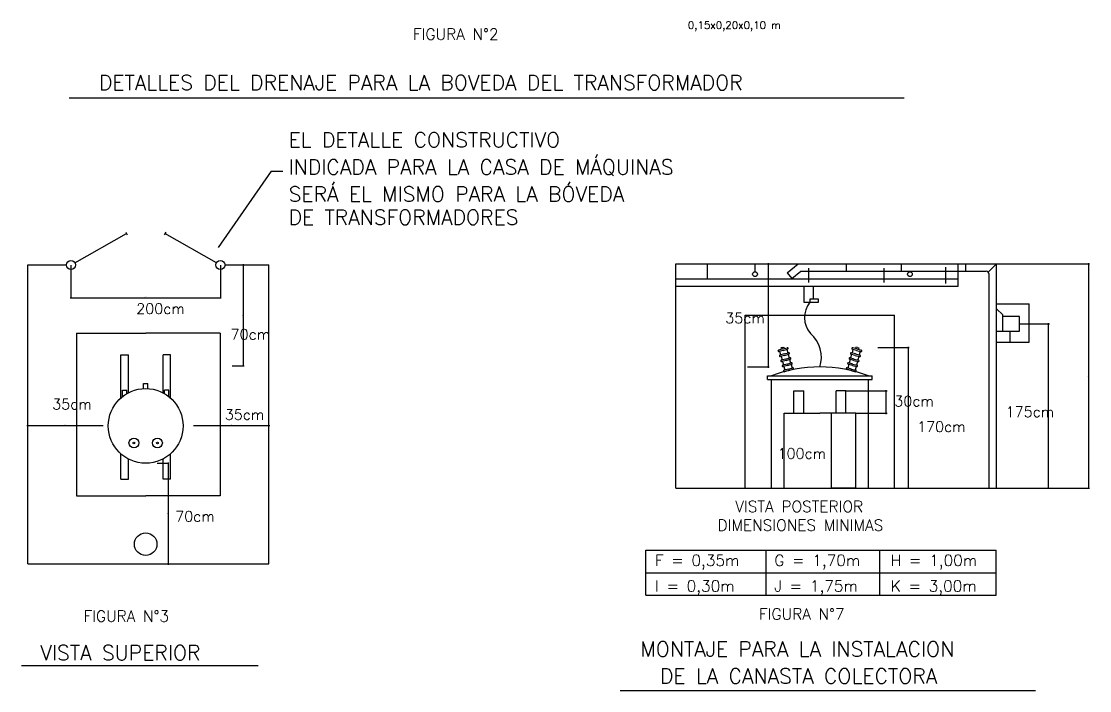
# Model space of a CAD drawing. Extents: x 268 to 383, y 668 to 793.
# Drawn here: x 301.82 to 330.41, y 670.85 to 688.76 of the extents above; entities that cross this region are included whole.
import ezdxf

# ---------------------------------------------------------------- set-up
doc = ezdxf.new("R2010")
doc.units = 0
doc.header["$LTSCALE"] = 0.5
doc.header["$MEASUREMENT"] = 0
doc.layers.get('0').update_dxf_attribs({"linetype": 'CONTINUOUS'})
doc.layers.get('DEFPOINTS').update_dxf_attribs({"linetype": 'CONTINUOUS'})
for name, color, linetype in [('2', 1, 'CONTINUOUS'), ('P02', 1, 'CONTINUOUS'), ('P04', 7, 'CONTINUOUS'), ('P05', 7, 'CONTINUOUS'), ('P06', 7, 'CONTINUOUS'), ('UNIFILAR', 1, 'CONTINUOUS')]:
    doc.layers.add(name, color=color, linetype=linetype)
doc.styles.add('STYLE2', font='romans.shx')
doc.dimstyles.new('1-10', dxfattribs={"dimscale": 0.111, "dimtxt": 0.18, "dimasz": 0.18, "dimexe": 0.18, "dimexo": 0.0625, "dimgap": 0.09, "dimtad": 1, "dimzin": 4, "dimdsep": 46, "dimtxsty": 'Standard', "dimblk1": 'ARCHTICK', "dimblk2": 'ARCHTICK', "dimsah": 1, "dimcen": 0.09, "dimdle": 0.18, "dimclrd": 6, "dimclre": 6, "dimclrt": 1, "dimadec": 0, "dimazin": 0, "dimtfac": 1, "dimtofl": 0, "dimtmove": 0, "dimatfit": 3, "dimldrblk": 'ARCHTICK', "dimfxl": 0, "dimtolj": 1, "dimtzin": 4, "dimarcsym": 0})

# ---------------------------------------------------------------- blocks, each defined once
blk = doc.blocks.new('_ARCHTICK')
at = {"color": 0, "linetype": 'ByBlock', "const_width": 0.15}
blk.add_lwpolyline([(-0.5, -0.5), (0.5, 0.5)], dxfattribs=at)
blk = doc.blocks.new('*D58')
at = {"layer": 'DEFPOINTS', "color": 0}
for p in [(303.149, 682.239), (307.149, 682.239), (307.149, 681.36)]:
    blk.add_point(p, dxfattribs=at)
at = {"layer": 'P02', "color": 6, "lineweight": -2}
for p, q in [((303.149, 682.232), (303.149, 681.34)), ((307.149, 682.232), (307.149, 681.34)), ((303.129, 681.36), (307.169, 681.36))]:
    blk.add_line(p, q, dxfattribs=at)
at = {"layer": 'P02', "color": 6, "lineweight": -2, "xscale": 0.01998, "yscale": 0.01998, "zscale": 0.01998, "rotation": 180}
blk.add_blockref('_ARCHTICK', (303.149, 681.36), dxfattribs=at)
at = {"layer": 'P02', "color": 6, "lineweight": -2, "xscale": 0.01998, "yscale": 0.01998, "zscale": 0.01998}
blk.add_blockref('_ARCHTICK', (307.149, 681.36), dxfattribs=at)
at = {"layer": 'P02', "color": 1, "insert": (305.149, 681.382), "char_height": 0.02, "attachment_point": 5}
blk.add_mtext('\\A1;2,00', dxfattribs=at)
blk = doc.blocks.new('*D59')
at = {"layer": 'DEFPOINTS', "color": 0}
for p in [(305.45, 676.934), (305.45, 674.239), (305.75, 674.239)]:
    blk.add_point(p, dxfattribs=at)
at = {"layer": 'P02', "color": 6, "lineweight": -2}
for p, q in [((305.457, 676.934), (305.77, 676.934)), ((305.75, 676.954), (305.75, 674.219)), ((305.457, 674.239), (305.77, 674.239))]:
    blk.add_line(p, q, dxfattribs=at)
at = {"layer": 'P02', "color": 6, "lineweight": -2, "xscale": 0.01998, "yscale": 0.01998, "zscale": 0.01998}
for p, rotation in [((305.75, 676.934), 90), ((305.75, 674.239), 270)]:
    blk.add_blockref('_ARCHTICK', p, dxfattribs=dict(at, rotation=rotation))
at = {"layer": 'P02', "color": 1, "insert": (305.73, 675.586), "char_height": 0.02, "attachment_point": 5, "rotation": 90}
blk.add_mtext('\\A1;B', dxfattribs=at)
blk = doc.blocks.new('*D60')
at = {"layer": 'DEFPOINTS', "color": 0}
for p in [(301.992, 677.934), (301.992, 677.934), (303.99, 677.934)]:
    blk.add_point(p, dxfattribs=at)
at = {"layer": 'P02', "color": 6, "lineweight": -2}
for p, q in [((304.01, 677.934), (301.972, 677.934)), ((301.992, 677.941), (301.992, 677.954)), ((303.99, 677.941), (303.99, 677.954))]:
    blk.add_line(p, q, dxfattribs=at)
at = {"layer": 'P02', "color": 6, "lineweight": -2, "xscale": 0.01998, "yscale": 0.01998, "zscale": 0.01998, "rotation": 180}
blk.add_blockref('_ARCHTICK', (301.992, 677.934), dxfattribs=at)
at = {"layer": 'P02', "color": 6, "lineweight": -2, "xscale": 0.01998, "yscale": 0.01998, "zscale": 0.01998}
blk.add_blockref('_ARCHTICK', (303.99, 677.934), dxfattribs=at)
at = {"layer": 'P02', "color": 1, "insert": (302.991, 677.954), "char_height": 0.02, "attachment_point": 5}
blk.add_mtext('\\A1;C', dxfattribs=at)
blk = doc.blocks.new('*D61')
at = {"layer": 'DEFPOINTS', "color": 0}
for p in [(306.45, 677.934), (306.45, 677.934), (308.448, 677.934)]:
    blk.add_point(p, dxfattribs=at)
at = {"layer": 'P02', "color": 6, "lineweight": -2}
for p, q in [((308.468, 677.934), (306.43, 677.934)), ((306.45, 677.941), (306.45, 677.954)), ((308.448, 677.941), (308.448, 677.954))]:
    blk.add_line(p, q, dxfattribs=at)
at = {"layer": 'P02', "color": 6, "lineweight": -2, "xscale": 0.01998, "yscale": 0.01998, "zscale": 0.01998, "rotation": 180}
blk.add_blockref('_ARCHTICK', (306.45, 677.934), dxfattribs=at)
at = {"layer": 'P02', "color": 6, "lineweight": -2, "xscale": 0.01998, "yscale": 0.01998, "zscale": 0.01998}
blk.add_blockref('_ARCHTICK', (308.448, 677.934), dxfattribs=at)
at = {"layer": 'P02', "color": 1, "insert": (307.449, 677.954), "char_height": 0.02, "attachment_point": 5}
blk.add_mtext('\\A1;C', dxfattribs=at)
blk = doc.blocks.new('*D62')
at = {"layer": 'DEFPOINTS', "color": 0}
for p in [(307.46, 682.239), (307.46, 679.543), (307.761, 679.543)]:
    blk.add_point(p, dxfattribs=at)
at = {"layer": 'P02', "color": 6, "lineweight": -2}
for p, q in [((307.467, 682.239), (307.781, 682.239)), ((307.761, 682.259), (307.761, 679.523)), ((307.467, 679.543), (307.781, 679.543))]:
    blk.add_line(p, q, dxfattribs=at)
at = {"layer": 'P02', "color": 6, "lineweight": -2, "xscale": 0.01998, "yscale": 0.01998, "zscale": 0.01998}
for p, rotation in [((307.761, 682.239), 90), ((307.761, 679.543), 270)]:
    blk.add_blockref('_ARCHTICK', p, dxfattribs=dict(at, rotation=rotation))
at = {"layer": 'P02', "color": 1, "insert": (307.741, 680.891), "char_height": 0.02, "attachment_point": 5, "rotation": 90}
blk.add_mtext('\\A1;B', dxfattribs=at)
blk = doc.blocks.new('*D63')
at = {"layer": 'DEFPOINTS', "color": 0}
for p in [(328.537, 680.665), (329.314, 680.665), (327.922, 676.271)]:
    blk.add_point(p, dxfattribs=at)
at = {"layer": 'P02', "color": 6, "lineweight": -2}
for p, q in [((328.544, 680.665), (329.334, 680.665)), ((329.314, 676.251), (329.314, 680.685)), ((327.929, 676.271), (329.334, 676.271))]:
    blk.add_line(p, q, dxfattribs=at)
at = {"layer": 'P02', "color": 6, "lineweight": -2, "xscale": 0.01998, "yscale": 0.01998, "zscale": 0.01998}
for p, rotation in [((329.314, 680.665), 90), ((329.314, 676.271), 270)]:
    blk.add_blockref('_ARCHTICK', p, dxfattribs=dict(at, rotation=rotation))
at = {"layer": 'P02', "color": 1, "insert": (329.294, 678.468), "char_height": 0.02, "attachment_point": 5, "rotation": 90}
blk.add_mtext('\\A1;J', dxfattribs=at)
blk = doc.blocks.new('*D64')
at = {"layer": 'DEFPOINTS', "color": 0}
for p in [(327.922, 682.271), (330.391, 682.271), (327.922, 676.271)]:
    blk.add_point(p, dxfattribs=at)
at = {"layer": 'P02', "color": 6, "lineweight": -2}
for p, q in [((327.929, 682.271), (330.411, 682.271)), ((330.391, 676.251), (330.391, 682.291)), ((327.929, 676.271), (330.411, 676.271))]:
    blk.add_line(p, q, dxfattribs=at)
at = {"layer": 'P02', "color": 6, "lineweight": -2, "xscale": 0.01998, "yscale": 0.01998, "zscale": 0.01998}
for p, rotation in [((330.391, 682.271), 90), ((330.391, 676.271), 270)]:
    blk.add_blockref('_ARCHTICK', p, dxfattribs=dict(at, rotation=rotation))
at = {"layer": 'P02', "color": 1, "insert": (330.371, 679.271), "char_height": 0.02, "attachment_point": 5, "rotation": 90}
blk.add_mtext('\\A1;K', dxfattribs=at)
blk = doc.blocks.new('*D65')
at = {"layer": 'DEFPOINTS', "color": 0}
for p in [(323.506, 678.271), (324.15, 678.271), (324.15, 676.271)]:
    blk.add_point(p, dxfattribs=at)
at = {"layer": 'P02', "color": 6, "lineweight": -2}
for p, q in [((324.143, 678.271), (323.486, 678.271)), ((323.506, 676.251), (323.506, 678.291)), ((324.143, 676.271), (323.486, 676.271))]:
    blk.add_line(p, q, dxfattribs=at)
at = {"layer": 'P02', "color": 6, "lineweight": -2, "xscale": 0.01998, "yscale": 0.01998, "zscale": 0.01998}
for p, rotation in [((323.506, 678.271), 90), ((323.506, 676.271), 270)]:
    blk.add_blockref('_ARCHTICK', p, dxfattribs=dict(at, rotation=rotation))
at = {"layer": 'P02', "color": 1, "insert": (323.486, 677.271), "char_height": 0.02, "attachment_point": 5, "rotation": 90}
blk.add_mtext('\\A1;H', dxfattribs=at)
blk = doc.blocks.new('*D66')
at = {"layer": 'DEFPOINTS', "color": 0}
for p in [(323.889, 678.871), (324.969, 678.871), (324.15, 678.271)]:
    blk.add_point(p, dxfattribs=at)
at = {"layer": 'P02', "color": 6, "lineweight": -2}
for p, q in [((323.896, 678.871), (324.989, 678.871)), ((324.969, 678.251), (324.969, 678.891)), ((324.157, 678.271), (324.989, 678.271))]:
    blk.add_line(p, q, dxfattribs=at)
at = {"layer": 'P02', "color": 6, "lineweight": -2, "xscale": 0.01998, "yscale": 0.01998, "zscale": 0.01998}
for p, rotation in [((324.969, 678.871), 90), ((324.969, 678.271), 270)]:
    blk.add_blockref('_ARCHTICK', p, dxfattribs=dict(at, rotation=rotation))
at = {"layer": 'P02', "color": 1, "insert": (324.949, 678.571), "char_height": 0.02, "attachment_point": 5, "rotation": 90}
blk.add_mtext('\\A1;I', dxfattribs=at)
blk = doc.blocks.new('*D67')
at = {"layer": 'DEFPOINTS', "color": 0}
for p in [(324.74, 680.027), (325.563, 680.027), (325.017, 676.271)]:
    blk.add_point(p, dxfattribs=at)
at = {"layer": 'P02', "color": 6, "lineweight": -2}
for p, q in [((324.747, 680.027), (325.583, 680.027)), ((325.563, 676.251), (325.563, 680.047)), ((325.024, 676.271), (325.583, 676.271))]:
    blk.add_line(p, q, dxfattribs=at)
at = {"layer": 'P02', "color": 6, "lineweight": -2, "xscale": 0.01998, "yscale": 0.01998, "zscale": 0.01998}
for p, rotation in [((325.563, 680.027), 90), ((325.563, 676.271), 270)]:
    blk.add_blockref('_ARCHTICK', p, dxfattribs=dict(at, rotation=rotation))
at = {"layer": 'P02', "color": 1, "insert": (325.543, 678.149), "char_height": 0.02, "attachment_point": 5, "rotation": 90}
blk.add_mtext('\\A1;G', dxfattribs=at)
blk = doc.blocks.new('*D68')
at = {"layer": 'DEFPOINTS', "color": 0}
for p in [(321.247, 682.271), (321.816, 682.271), (321.247, 679.511)]:
    blk.add_point(p, dxfattribs=at)
at = {"layer": 'P02', "color": 6, "lineweight": -2}
for p, q in [((321.254, 682.271), (321.836, 682.271)), ((321.816, 679.491), (321.816, 682.291)), ((321.254, 679.511), (321.836, 679.511))]:
    blk.add_line(p, q, dxfattribs=at)
at = {"layer": 'P02', "color": 6, "lineweight": -2, "xscale": 0.01998, "yscale": 0.01998, "zscale": 0.01998}
for p, rotation in [((321.816, 682.271), 90), ((321.816, 679.511), 270)]:
    blk.add_blockref('_ARCHTICK', p, dxfattribs=dict(at, rotation=rotation))
at = {"layer": 'P02', "color": 1, "insert": (321.796, 680.891), "char_height": 0.02, "attachment_point": 5, "rotation": 90}
blk.add_mtext('\\A1;F', dxfattribs=at)

msp = doc.modelspace()

# ---------------------------------------------------------------- linework, layer by layer
at = {"layer": '2', "color": 5}
for q in [(307.085, 682.703), (308.822, 684.75)]:
    msp.add_line((308.504, 684.75), q, dxfattribs=at)
at = {"layer": 'P02'}
for p, q in [((321.193, 676.271), (321.193, 680.896)), ((321.193, 680.896), (325.193, 680.896)), ((325.193, 676.271), (325.193, 680.896)), ((322.114, 679.929), (322.141, 679.832)), ((322.19, 680.032), (322.151, 680.021)), ((322.151, 680.021), (322.162, 679.983)), ((322.19, 680.032), (322.228, 680.043)), ((322.228, 680.043), (322.239, 680.004)), ((322.307, 679.982), (322.334, 679.886)), ((322.344, 679.847), (322.371, 679.751)), ((324.041, 679.847), (324.015, 679.751)), ((324.078, 679.982), (324.052, 679.886)), ((324.157, 680.043), (324.147, 680.004)), ((324.196, 680.032), (324.157, 680.043)), ((324.196, 680.032), (324.235, 680.021)), ((324.235, 680.021), (324.224, 679.983)), ((324.271, 679.929), (324.245, 679.832)), ((322.152, 679.794), (322.178, 679.697)), ((322.189, 679.659), (322.215, 679.563)), ((322.382, 679.712), (322.408, 679.616)), ((322.419, 679.577), (322.446, 679.481)), ((323.967, 679.577), (323.94, 679.481)), ((324.004, 679.712), (323.977, 679.616)), ((324.197, 679.659), (324.17, 679.563)), ((324.234, 679.794), (324.207, 679.697)), ((322.226, 679.524), (322.253, 679.428)), ((324.159, 679.524), (324.133, 679.428))]:
    msp.add_line(p, q, dxfattribs=at)
at = {"layer": 'P04'}
for p, q in [((321.456, 682.056), (321.456, 682.271)), ((326.56, 681.748), (326.56, 682.18)), ((327.922, 682.271), (327.696, 682.051)), ((322.766, 681.671), (322.766, 681.245)), ((323.022, 681.325), (323.022, 681.671)), ((322.926, 681.325), (322.926, 681.245)), ((323.158, 681.325), (322.926, 681.325)), ((323.158, 681.245), (323.158, 681.325)), ((322.766, 681.245), (323.158, 681.245)), ((303.297, 680.412), (303.297, 676.065)), ((303.297, 680.412), (305.149, 680.412)), ((307.143, 680.412), (305.149, 680.412)), ((307.143, 680.412), (307.143, 676.065)), ((322.2, 679.993), (322.085, 679.962)), ((322.211, 679.955), (322.096, 679.924)), ((322.237, 679.858), (322.122, 679.827)), ((322.2, 679.993), (322.315, 680.026)), ((322.211, 679.955), (322.326, 679.987)), ((322.237, 679.858), (322.352, 679.891)), ((322.248, 679.82), (322.363, 679.852)), ((324.137, 679.82), (324.023, 679.852)), ((324.148, 679.858), (324.033, 679.891)), ((324.175, 679.955), (324.06, 679.987)), ((324.185, 679.993), (324.07, 680.026)), ((324.148, 679.858), (324.263, 679.827)), ((324.175, 679.955), (324.29, 679.924)), ((324.185, 679.993), (324.301, 679.962)), ((304.485, 679.834), (304.685, 679.834)), ((304.485, 678.682), (304.485, 679.834)), ((304.685, 678.82), (304.685, 679.834)), ((305.613, 678.82), (305.613, 679.834)), ((305.813, 679.834), (305.613, 679.834)), ((305.813, 678.682), (305.813, 679.834)), ((322.248, 679.82), (322.133, 679.789)), ((322.275, 679.723), (322.159, 679.692)), ((322.285, 679.685), (322.17, 679.654)), ((322.312, 679.588), (322.197, 679.558)), ((322.275, 679.723), (322.39, 679.756)), ((322.285, 679.685), (322.4, 679.717)), ((322.312, 679.588), (322.427, 679.621)), ((322.323, 679.55), (322.437, 679.583)), ((324.063, 679.55), (323.948, 679.583)), ((324.073, 679.588), (323.959, 679.621)), ((324.1, 679.685), (323.985, 679.717)), ((324.111, 679.723), (323.996, 679.756)), ((324.073, 679.588), (324.189, 679.558)), ((324.1, 679.685), (324.215, 679.654)), ((324.111, 679.723), (324.226, 679.692)), ((324.137, 679.82), (324.253, 679.789)), ((321.793, 679.271), (324.593, 679.271)), ((321.793, 679.171), (321.793, 679.271)), ((322.323, 679.55), (322.207, 679.519)), ((322.349, 679.453), (322.234, 679.423)), ((322.36, 679.415), (322.245, 679.384)), ((322.349, 679.453), (322.464, 679.486)), ((322.36, 679.415), (322.475, 679.448)), ((324.025, 679.415), (323.911, 679.448)), ((324.036, 679.453), (323.921, 679.486)), ((324.025, 679.415), (324.141, 679.384)), ((324.036, 679.453), (324.151, 679.423)), ((324.063, 679.55), (324.178, 679.519)), ((324.593, 679.171), (324.593, 679.271)), ((305.089, 679.067), (305.209, 679.067)), ((305.089, 678.932), (305.089, 679.067)), ((305.209, 678.932), (305.209, 679.067)), ((321.793, 679.171), (324.593, 679.171)), ((321.893, 676.271), (321.893, 679.171)), ((324.493, 676.271), (324.493, 679.171)), ((304.525, 678.892), (304.645, 678.892)), ((304.525, 678.715), (304.525, 678.892)), ((304.645, 678.798), (304.645, 678.892)), ((305.653, 678.798), (305.653, 678.892)), ((305.773, 678.892), (305.653, 678.892)), ((305.773, 678.715), (305.773, 678.892)), ((304.485, 676.51), (304.485, 677.187)), ((304.685, 676.51), (304.685, 677.048)), ((305.613, 676.51), (305.613, 677.048)), ((305.813, 676.51), (305.813, 677.187)), ((304.485, 676.51), (304.685, 676.51)), ((305.813, 676.51), (305.613, 676.51)), ((303.297, 676.065), (305.149, 676.065)), ((307.143, 676.065), (305.149, 676.065))]:
    msp.add_line(p, q, dxfattribs=at)
for centre, radius, start, end in [((322.09, 679.943), 0.02, 105.4412, 285.4412), ((322.32, 680.007), 0.02, 285.4412, 105.4412), ((322.358, 679.872), 0.02, 285.4412, 105.4412), ((324.028, 679.872), 0.02, 74.5588, 254.5588), ((324.065, 680.007), 0.02, 74.5588, 254.5588), ((324.295, 679.943), 0.02, 254.5588, 74.5588), ((322.128, 679.808), 0.02, 105.4412, 285.4412), ((322.165, 679.673), 0.02, 105.4412, 285.4412), ((322.202, 679.538), 0.02, 105.4412, 285.4412), ((322.395, 679.737), 0.02, 285.4412, 105.4412), ((322.432, 679.602), 0.02, 285.4412, 105.4412), ((323.953, 679.602), 0.02, 74.5588, 254.5588), ((323.991, 679.737), 0.02, 74.5588, 254.5588), ((324.183, 679.538), 0.02, 254.5588, 74.5588), ((324.221, 679.673), 0.02, 254.5588, 74.5588), ((324.258, 679.808), 0.02, 254.5588, 74.5588), ((323.193, 675.871), 3.641, 69.0802, 110.9198), ((322.239, 679.403), 0.02, 105.4412, 285.4412), ((322.469, 679.467), 0.02, 285.4412, 105.4412), ((323.916, 679.467), 0.02, 74.5588, 254.5588), ((324.146, 679.403), 0.02, 254.5588, 74.5588)]:
    msp.add_arc(centre, radius, start, end, dxfattribs=at)
at = {"layer": 'P05'}
for p, q in [((320.181, 681.871), (320.181, 682.271)), ((322.898, 681.775), (322.898, 682.152)), ((323.906, 682.071), (323.906, 682.271)), ((324.913, 681.775), (324.913, 682.152)), ((325.379, 682.071), (325.379, 682.271)), ((327.099, 682.071), (327.099, 682.271)), ((327.922, 681.204), (328.791, 681.204)), ((328.089, 680.908), (327.922, 681.062)), ((328.791, 680.177), (328.791, 681.204)), ((328.089, 680.472), (328.089, 680.908)), ((328.537, 680.859), (328.089, 680.859)), ((328.537, 680.472), (328.537, 680.859)), ((327.922, 680.472), (328.537, 680.472)), ((328.28, 680.177), (328.28, 680.472)), ((327.922, 680.177), (328.791, 680.177)), ((322.497, 678.271), (322.497, 678.871)), ((322.497, 678.871), (322.758, 678.871)), ((322.758, 678.271), (322.758, 678.871)), ((323.889, 678.871), (323.628, 678.871)), ((323.628, 678.271), (323.628, 678.871)), ((323.889, 678.271), (323.889, 678.871)), ((322.236, 678.271), (323.193, 678.271)), ((322.236, 676.271), (322.236, 678.271)), ((324.15, 678.271), (323.193, 678.271)), ((324.15, 676.271), (324.15, 678.271)), ((318.533, 673.404), (318.533, 674.604)), ((318.533, 674.604), (327.907, 674.604)), ((321.755, 673.404), (321.755, 674.604)), ((324.792, 673.404), (324.792, 674.604)), ((327.907, 673.404), (327.907, 674.604)), ((318.533, 674.004), (327.907, 674.004)), ((318.533, 673.404), (327.907, 673.404))]:
    msp.add_line(p, q, dxfattribs=at)
for centre, radius in [((303.149, 682.239), 0.123), ((307.149, 682.239), 0.123), ((321.456, 681.993), 0.0637), ((325.602, 681.993), 0.0637), ((305.149, 677.934), 1), ((304.835, 677.476), 0.133), ((305.463, 677.476), 0.133), ((305.149, 674.768), 0.302)]:
    msp.add_circle(centre, radius, dxfattribs=at)
for centre, radius, start, end in [((323.433, 680.835), 0.652, 141.003, 221.1809), ((322.379, 679.766), 0.852, 342.0337, 48.6678)]:
    msp.add_arc(centre, radius, start, end, dxfattribs=at)
at = {"layer": 'P06'}
for p, q in [((303.101, 686.712), (325.449, 686.712)), ((303.256, 682.299), (304.634, 683.079)), ((304.614, 683.114), (304.653, 683.044)), ((305.684, 683.114), (305.644, 683.044)), ((307.042, 682.299), (305.664, 683.079)), ((301.992, 674.239), (301.992, 682.239)), ((301.992, 682.239), (303.026, 682.239)), ((307.272, 682.239), (308.448, 682.239)), ((308.448, 674.239), (308.448, 682.239)), ((319.339, 682.271), (327.922, 682.271)), ((319.339, 676.271), (319.339, 682.271)), ((322.318, 682.03), (322.613, 682.271)), ((326.888, 681.671), (326.888, 682.271)), ((327.922, 676.271), (327.922, 682.271)), ((319.339, 681.871), (326.888, 681.871)), ((322.318, 682.03), (322.445, 681.875)), ((322.445, 681.875), (322.684, 682.071)), ((322.684, 682.071), (327.642, 682.071)), ((327.722, 676.271), (327.722, 681.991)), ((319.339, 681.671), (326.888, 681.671)), ((319.339, 676.271), (327.922, 676.271)), ((301.992, 674.239), (308.448, 674.239)), ((301.822, 671.519), (308.155, 671.519)), ((317.85, 670.85), (328.965, 670.85))]:
    msp.add_line(p, q, dxfattribs=at)
for centre in [(304.835, 677.476), (305.463, 677.476)]:
    msp.add_circle(centre, 0.0238, dxfattribs=at)
msp.add_arc((327.642, 681.991), 0.08, 0, 90, dxfattribs=at)

# ---------------------------------------------------------------- texts
at = {"layer": 'P02', "style": 'STYLE2'}
msp.add_text('0,15x0,20x0,10 m', height=0.2, dxfattribs=at).set_placement((319.659, 688.558))
at = {"layer": 'P04', "style": 'STYLE2'}
for s, p in [('FIGURA N%%d2', (312.303, 688.265)), ('VISTA POSTERIOR', (320.929, 675.626)), ('DIMENSIONES MINIMAS', (320.454, 675.125)), ('F = 0,35m', (318.777, 674.186)), ('G = 1,70m', (321.972, 674.186)), ('H = 1,00m', (325.088, 674.186)), ('I = 0,30m', (318.777, 673.5)), ('J = 1,75m', (321.972, 673.5)), ('K = 3,00m', (325.088, 673.5)), ('FIGURA N%%d3', (303.485, 672.693)), ('FIGURA N%%d7', (321.563, 672.75))]:
    msp.add_text(s, height=0.3, dxfattribs=at).set_placement(p)
at = {"layer": 'P06', "style": 'STYLE2'}
for s, p in [('DETALLES DEL DRENAJE PARA LA BOVEDA DEL TRANSFORMADOR', (303.897, 686.921)), ('EL DETALLE CONSTRUCTIVO', (308.973, 685.388)), ('INDICADA PARA LA CASA DE MÁQUINAS', (308.973, 684.661)), ('SERÁ EL MISMO PARA LA BÓVEDA ', (308.973, 683.935)), ('DE TRANSFORMADORES', (308.973, 683.317)), ('MONTAJE PARA LA INSTALACION', (318.388, 671.762)), ('VISTA SUPERIOR', (302.33, 671.664)), ('DE LA CANASTA COLECTORA', (318.911, 671.041))]:
    msp.add_text(s, height=0.4, dxfattribs=at).set_placement(p)
at = {"layer": 'UNIFILAR', "color": 7, "style": 'STYLE2'}
for s, p in [('200cm', (304.897, 680.93)), ('35cm', (320.661, 680.679)), ('70cm', (307.423, 680.245)), ('30cm', (325.185, 678.455)), ('35cm', (302.649, 678.375)), ('175cm', (328.165, 678.168)), ('35cm', (307.267, 678.096)), ('170cm', (325.795, 677.773)), ('100cm', (322.061, 677.055)), ('70cm', (305.94, 675.374))]:
    msp.add_text(s, height=0.2804, dxfattribs=at).set_placement(p)

# ---------------------------------------------------------------- dimensions: what is measured, and where the dimension line sits
at = {"layer": 'P02'}
for base, p1, p2, text, picture, middle in [((307.149, 681.36), (303.149, 682.239), (307.149, 682.239), '2,00', '*D58', (305.149, 681.382)), ((301.992, 677.934), (303.99, 677.934), (301.992, 677.934), 'C', '*D60', (302.991, 677.954)), ((306.45, 677.934), (308.448, 677.934), (306.45, 677.934), 'C', '*D61', (307.449, 677.954))]:
    dim = msp.add_linear_dim(base=base, p1=p1, p2=p2, text=text, dimstyle='1-10', dxfattribs=at)
    dim.commit()
    dim.dimension.update_dxf_attribs({"geometry": picture, "text_midpoint": middle})
for base, p1, p2, text, picture, middle in [((307.761, 679.543), (307.46, 682.239), (307.46, 679.543), 'B', '*D62', (307.741, 680.891)), ((321.816, 682.271), (321.247, 679.511), (321.247, 682.271), 'F', '*D68', (321.796, 680.891)), ((330.391, 682.271), (327.922, 676.271), (327.922, 682.271), 'K', '*D64', (330.371, 679.271)), ((329.314, 680.665), (327.922, 676.271), (328.537, 680.665), 'J', '*D63', (329.294, 678.468)), ((325.563, 680.027), (325.017, 676.271), (324.74, 680.027), 'G', '*D67', (325.543, 678.149)), ((324.969, 678.871), (324.15, 678.271), (323.889, 678.871), 'I', '*D66', (324.949, 678.571)), ((323.506, 678.271), (324.15, 676.271), (324.15, 678.271), 'H', '*D65', (323.486, 677.271)), ((305.75, 674.239), (305.45, 676.934), (305.45, 674.239), 'B', '*D59', (305.73, 675.586))]:
    dim = msp.add_linear_dim(base=base, p1=p1, p2=p2, angle=90, text=text, dimstyle='1-10', dxfattribs=at)
    dim.commit()
    dim.dimension.update_dxf_attribs({"geometry": picture, "text_midpoint": middle})

doc.saveas('drawing.dxf')
